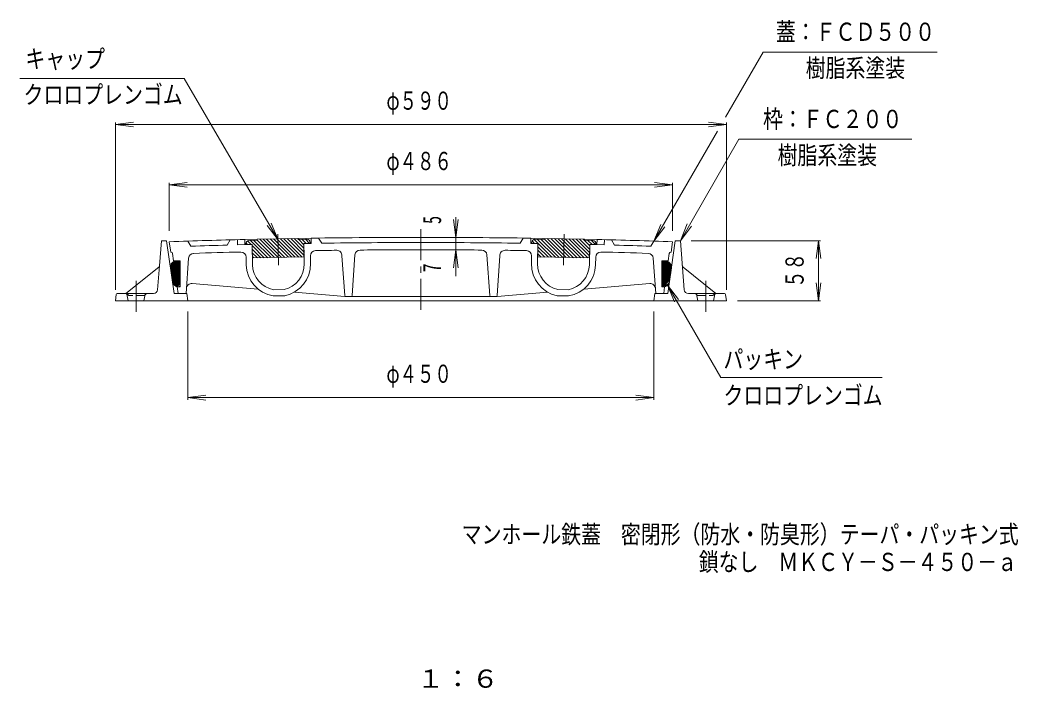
# Model space of a CAD drawing. Units: millimetres, scale not verified. Extents: x -589 to 461, y -801 to 845.
# Drawn here: x -507 to 457, y -801 to -155 of the extents above; entities that cross this region are included whole.
import ezdxf
from ezdxf.enums import TextEntityAlignment as Align

# ---------------------------------------------------------------- set-up
doc = ezdxf.new("R2010")
doc.units = ezdxf.units.MM
doc.header["$LTSCALE"] = 6
doc.linetypes.add('CHAIN1', pattern=[8, 5, -1, 1, -1])
doc.linetypes.add('DASHED1', pattern=[1.8, 1.2, -0.6])
for name, color, linetype, lineweight in [('0-1_躯体', 2, 'Continuous', 18), ('0-2_仕上', 3, 'Continuous', 18), ('0-3_建具', 4, 'Continuous', 18), ('0-4_その他', 7, 'Continuous', 18), ('0-5_寸法', 7, 'Continuous', 18)]:
    doc.layers.add(name, color=color, linetype=linetype, lineweight=lineweight)
doc.layers.add('F-4_F-4ﾚｲﾔ', color=2, linetype='Continuous')
doc.layers.add('F-5_F-5ﾚｲﾔ', color=3, linetype='Continuous')
doc.styles.add('ＭＳ ゴシック', font='')
doc.styles.get('ＭＳ ゴシック').set_extended_font_data('MS Gothic')

msp = doc.modelspace()

# ---------------------------------------------------------------- linework, layer by layer
at = {"layer": '0-1_躯体'}
for p, q in [((-372.383, -392.728), (-370.49, -368.589)), ((125.51, -368.589), (118.343, -419.589)), ((130.51, -368.589), (125.51, -368.589)), ((134.221, -415.902), (130.51, -368.589)), ((-373.124, -394.13), (-404.798, -419.589)), ((-374.201, -415.902), (-372.383, -392.728)), ((133.144, -394.13), (164.819, -419.589)), ((-414.112, -420.448), (-414.99, -426.589)), ((-404.798, -419.589), (-413.122, -419.589)), ((-404.798, -419.589), (-378.188, -419.589)), ((-403.821, -420.38), (-402.49, -426.589)), ((-386.159, -420.38), (-387.49, -426.589)), ((106.01, -419.589), (105.01, -426.589)), ((118.343, -419.589), (106.01, -419.589)), ((164.819, -419.589), (138.209, -419.589)), ((146.18, -420.38), (147.51, -426.589)), ((163.841, -420.38), (162.51, -426.589)), ((164.819, -419.589), (173.143, -419.589)), ((174.133, -420.448), (175.01, -426.589)), ((-414.99, -426.589), (175.01, -426.589))]:
    msp.add_line(p, q, dxfattribs=at)
at = {"layer": '0-1_躯体', "linetype": 'CHAIN1'}
for p, q in [((-394.99, -407.247), (-394.99, -440.2)), ((155.01, -407.247), (155.01, -440.2))]:
    msp.add_line(p, q, dxfattribs=at)
at = {"layer": '0-1_躯体', "linetype": 'DASHED1'}
for p, q in [((-402.283, -421.296), (-403.697, -419.882)), ((-387.404, -421.589), (-401.576, -421.589)), ((-385.283, -419.882), (-386.697, -421.296)), ((145.303, -419.882), (146.717, -421.296)), ((147.425, -421.589), (161.596, -421.589)), ((162.303, -421.296), (163.717, -419.882))]:
    msp.add_line(p, q, dxfattribs=at)
at = {"layer": '0-1_躯体'}
msp.add_lwpolyline([(-370.49, -368.589), (-365.49, -368.589), (-358.322, -419.589), (-345.99, -419.589), (-344.99, -426.589)], dxfattribs=at)
for centre, radius, start, end in [((-374.377, -392.571), 2, 308.78926, 355.51289), ((134.397, -392.571), 2, 184.48711, 231.21074), ((-413.122, -420.589), 1, 90, 171.86929), ((-404.798, -420.589), 1, 12.09277, 90), ((-385.181, -420.589), 1, 90, 167.90167), ((-378.188, -415.589), 4, 270, 355.5154), ((138.209, -415.589), 4, 184.4846, 270), ((145.202, -420.589), 1, 12.09833, 90), ((164.819, -420.589), 1, 90, 167.90723), ((173.143, -420.589), 1, 8.13071, 90)]:
    msp.add_arc(centre, radius, start, end, dxfattribs=at)
at = {"layer": '0-1_躯体', "linetype": 'DASHED1'}
for centre, start, end in [((-404.404, -420.589), 45, 90), ((-401.576, -420.589), 225, 270), ((-387.404, -420.589), 270, 315), ((-384.575, -420.589), 90, 135), ((144.596, -420.589), 45, 90), ((147.425, -420.589), 225, 270), ((161.596, -420.589), 270, 315), ((164.424, -420.589), 90, 135)]:
    msp.add_arc(centre, 1, start, end, dxfattribs=at)
at = {"layer": '0-2_仕上', "linetype": 'CHAIN1'}
for p, q in [((-258.176, -362.361), (-257.553, -393.963)), ((-119.99, -357.509), (-119.99, -435.42)), ((18.196, -362.361), (17.531, -396.131))]:
    msp.add_line(p, q, dxfattribs=at)
at = {"layer": '0-2_仕上'}
for p, q in [((-238.092, -366.411), (-226.063, -366.174)), ((-226.095, -366.175), (-225.996, -371.173)), ((-218.848, -366.068), (-215.65, -371.024)), ((-21.132, -366.068), (-24.33, -371.024)), ((-13.885, -366.175), (-13.984, -371.173)), ((-1.887, -366.411), (-13.917, -366.174)), ((-362.99, -369.589), (-361.585, -379.589)), ((-344.99, -368.987), (-341.99, -373.893)), ((-304.128, -367.793), (-307.028, -372.871)), ((-297.104, -367.611), (-297.007, -372.574)), ((-297.007, -372.574), (-288.98, -372.415)), ((-290.082, -367.436), (-278.085, -367.2)), ((-290.082, -367.437), (-289.984, -372.436)), ((-282.985, -372.297), (-282.6, -391.799)), ((-232.995, -371.311), (-232.61, -390.813)), ((-226.992, -371.193), (-225.996, -371.173)), ((-12.987, -371.193), (-13.984, -371.173)), ((-6.985, -371.311), (-7.369, -390.813)), ((50.102, -367.436), (38.105, -367.2)), ((43.005, -372.297), (42.621, -391.799)), ((57.027, -372.574), (49.001, -372.415)), ((50.103, -367.437), (50.004, -372.436)), ((57.125, -367.611), (57.027, -372.574)), ((64.149, -367.793), (67.049, -372.871)), ((105.01, -368.987), (102.01, -373.893)), ((123.011, -369.589), (121.605, -379.589)), ((-361.293, -379.589), (-361.585, -379.589)), ((-358.795, -388.089), (-359.808, -380.88)), ((-346.73, -419.589), (-344.271, -385.454)), ((-288.747, -384.431), (-288.599, -391.917)), ((-226.759, -383.209), (-226.611, -390.695)), ((-193.555, -421.439), (-196.223, -383.281)), ((-186.425, -421.439), (-183.686, -382.267)), ((-53.555, -421.439), (-56.294, -382.267)), ((-46.425, -421.439), (-43.757, -383.281)), ((-13.221, -383.209), (-13.368, -390.695)), ((48.767, -384.431), (48.62, -391.917)), ((106.75, -419.589), (104.291, -385.454)), ((118.815, -388.089), (119.828, -380.88)), ((121.314, -379.589), (121.605, -379.589)), ((-352.489, -388.089), (-358.795, -388.089)), ((-352.489, -413.089), (-352.489, -388.089)), ((112.51, -413.089), (112.51, -388.089)), ((112.51, -388.089), (118.815, -388.089)), ((-352.489, -413.089), (-355.281, -413.089)), ((-354.368, -419.589), (-355.281, -413.089)), ((-340.969, -410.011), (-277.163, -415.358)), ((100.989, -410.011), (37.183, -415.357)), ((112.51, -413.089), (115.302, -413.089)), ((114.388, -419.589), (115.302, -413.089)), ((-346.73, -419.589), (-354.368, -419.589)), ((-251.432, -421.685), (-262.576, -421.905)), ((-252.123, -415.697), (-262.121, -415.894)), ((-242.04, -418.301), (-193.49, -422.369)), ((-46.49, -422.369), (-193.49, -422.369)), ((2.061, -418.3), (-46.49, -422.369)), ((11.452, -421.685), (22.597, -421.905)), ((12.144, -415.697), (22.142, -415.894)), ((106.75, -419.589), (114.388, -419.589))]:
    msp.add_line(p, q, dxfattribs=at)
for centre, radius, start, end in [((-119.99, -7365.37), 7000, 90, 90.86826), ((-119.982, -7365.37), 7000, 89.13181, 90.00006), ((-119.99, -7365.37), 7000, 91.39236, 91.98938), ((-119.99, -7365.37), 6995.001, 91.53221, 91.8187), ((-119.99, -7365.37), 6995.001, 90, 90.78357), ((-119.982, -7365.37), 6995.001, 89.21649, 90.00006), ((-119.982, -7365.37), 7000, 88.01068, 88.6077), ((-119.982, -7365.37), 6995.001, 88.18137, 88.46785), ((-361.293, -381.089), 1.5, 8.00023, 90), ((-339.284, -385.813), 5, 92.43631, 175.87915), ((-119.99, -7365.37), 6988, 91.42471, 91.79915), ((-293.746, -384.53), 5, 1.1268, 89.87991), ((-221.76, -383.111), 5, 91.47182, 181.12964), ((-119.99, -7365.37), 6988, 90.66643, 90.83459), ((-201.266, -382.842), 5, 355.02382, 90.03009), ((-178.698, -382.616), 5, 89.845, 175.99998), ((-119.99, -7365.37), 6988, 90, 90.48216), ((-119.982, -7365.37), 6988, 89.5179, 90.00006), ((-61.282, -382.616), 5, 4.00002, 90.155), ((-38.714, -382.842), 5, 89.96991, 184.97618), ((-119.982, -7365.37), 6988, 89.16547, 89.33363), ((-18.22, -383.111), 5, 358.87036, 88.52818), ((53.766, -384.53), 5, 90.12009, 178.8732), ((-119.982, -7365.37), 6988, 88.20091, 88.57535), ((99.304, -385.813), 5, 4.12085, 87.56369), ((121.314, -381.089), 1.5, 90, 171.99977), ((-257.605, -391.306), 31, 181.12956, 260.77248), ((-257.605, -391.306), 25, 181.12959, 259.59262), ((-257.605, -391.306), 25, 282.66667, 1.12964), ((-257.605, -391.306), 31, 281.48677, 1.12964), ((17.626, -391.306), 31, 178.87036, 258.51323), ((17.626, -391.306), 25, 178.87036, 257.33333), ((17.626, -391.306), 25, 280.40738, 358.87041), ((17.626, -391.306), 31, 279.22752, 358.87044), ((-341.386, -414.994), 5, 85.21001, 175.883), ((101.407, -414.994), 5, 4.117, 94.78999), ((-192.557, -421.369), 1, 184.00026, 270), ((-187.422, -421.369), 1, 270, 355.99974), ((-52.557, -421.369), 1, 184.00026, 270), ((-47.422, -421.369), 1, 270, 355.99974)]:
    msp.add_arc(centre, radius, start, end, dxfattribs=at)
at = {"layer": '0-3_建具'}
for p, q in [((-289, -371.416), (-288.98, -372.415)), ((-288.98, -372.415), (-282.985, -372.297)), ((-287.355, -372.383), (-288.947, -370.791)), ((-284.026, -372.318), (-287.554, -368.79)), ((-278.065, -368.199), (-286.06, -368.357)), ((-267.947, -385.003), (-284.621, -368.329)), ((-271.275, -385.069), (-282.964, -373.38)), ((-264.618, -384.937), (-281.293, -368.263)), ((-238.092, -366.411), (-278.085, -367.2)), ((-278.085, -367.2), (-278.065, -368.199)), ((-261.29, -384.872), (-278.067, -368.094)), ((-257.961, -384.806), (-275.616, -367.151)), ((-254.632, -384.741), (-272.288, -367.085)), ((-251.304, -384.675), (-268.959, -367.02)), ((-247.975, -384.609), (-265.631, -366.954)), ((-244.647, -384.544), (-262.302, -366.888)), ((-241.318, -384.478), (-258.974, -366.823)), ((-237.99, -384.412), (-255.645, -366.757)), ((-234.661, -384.347), (-252.317, -366.692)), ((-232.921, -382.693), (-248.988, -366.626)), ((-232.884, -379.336), (-245.66, -366.56)), ((-232.904, -375.922), (-242.331, -366.495)), ((-238.074, -367.358), (-239.003, -366.429)), ((-238.092, -366.411), (-238.073, -367.411)), ((-230.071, -367.253), (-238.073, -367.411)), ((-232.972, -372.46), (-238.022, -367.41)), ((-230.77, -371.268), (-234.693, -367.344)), ((-232.995, -371.311), (-226.992, -371.193)), ((-227.441, -371.202), (-231.365, -367.278)), ((-227.012, -370.193), (-226.992, -371.193)), ((-12.967, -370.193), (-12.987, -371.193)), ((-6.985, -371.311), (-12.987, -371.193)), ((-10.172, -371.249), (-12.603, -368.818)), ((6.554, -384.581), (-10.687, -367.34)), ((-9.909, -367.253), (-1.907, -367.411)), ((10.017, -384.649), (-7.329, -367.304)), ((3.092, -384.513), (-7.045, -374.375)), ((13.479, -384.718), (-3.866, -367.372)), ((-1.887, -366.411), (-1.907, -367.411)), ((-1.887, -366.411), (38.105, -367.2)), ((16.942, -384.786), (-1.424, -366.42)), ((20.404, -384.854), (2.038, -366.488)), ((23.866, -384.922), (5.501, -366.557)), ((27.329, -384.991), (8.963, -366.625)), ((30.791, -385.059), (12.426, -366.693)), ((34.254, -385.127), (15.888, -366.762)), ((37.716, -385.195), (19.35, -366.83)), ((41.178, -385.264), (22.813, -366.898)), ((42.647, -383.339), (26.275, -366.966)), ((42.811, -380.108), (29.738, -367.035)), ((42.916, -376.819), (33.2, -367.103)), ((42.982, -373.491), (36.663, -367.171)), ((38.105, -367.2), (38.085, -368.199)), ((38.085, -368.199), (46.08, -368.357)), ((45.227, -372.341), (41.145, -368.26)), ((49.001, -372.415), (43.005, -372.297)), ((48.689, -372.409), (44.608, -368.328)), ((49.021, -371.416), (49.001, -372.415)), ((-274.604, -385.134), (-282.895, -376.843)), ((-282.857, -378.795), (-282.529, -385.291)), ((-277.932, -385.2), (-282.778, -380.354)), ((-281.261, -385.266), (-282.597, -383.929)), ((-282.529, -385.291), (-232.939, -384.313)), ((-232.867, -377.806), (-232.939, -384.313)), ((-7.113, -377.806), (-7.041, -384.313)), ((-0.371, -384.444), (-7.111, -377.704)), ((-3.833, -384.376), (-7.076, -381.133)), ((42.549, -385.291), (-7.041, -384.313)), ((42.877, -378.795), (42.549, -385.291)), ((-359.962, -407.924), (-361.789, -394.924)), ((-355.538, -410.659), (-358.348, -390.659)), ((-357.853, -390.089), (-357.708, -390.089)), ((-357.708, -390.089), (-354.757, -411.089)), ((-355.847, -388.089), (-352.489, -388.089)), ((-352.489, -388.089), (-352.489, -413.089)), ((112.51, -388.089), (112.51, -413.089)), ((115.867, -388.089), (112.51, -388.089)), ((117.729, -390.089), (114.777, -411.089)), ((115.558, -410.659), (118.369, -390.659)), ((117.873, -390.089), (117.729, -390.089)), ((119.982, -407.924), (121.809, -394.924)), ((-355.042, -411.089), (-354.757, -411.089)), ((-354.02, -413.089), (-352.489, -413.089)), ((114.04, -413.089), (112.51, -413.089)), ((115.063, -411.089), (114.777, -411.089))]:
    msp.add_line(p, q, dxfattribs=at)
for centre, radius, start, end in [((-286.001, -371.356), 3, 91.12964, 181.12964), ((-230.012, -370.253), 3, 1.12964, 91.12964), ((-9.968, -370.253), 3, 88.87007, 178.87007), ((46.021, -371.356), 3, 358.87007, 88.87007), ((-355.847, -394.089), 6, 90, 187.99928), ((-357.853, -390.589), 0.5, 90, 187.99762), ((115.867, -394.089), 6, 352.00072, 90), ((117.873, -390.589), 0.5, 352.00238, 90), ((-354.02, -407.089), 6, 188.00023, 270), ((-355.042, -410.589), 0.5, 188.00887, 270), ((114.04, -407.089), 6, 270, 351.99977), ((115.063, -410.589), 0.5, 270, 351.99113)]:
    msp.add_arc(centre, radius, start, end, dxfattribs=at)
at = {"layer": '0-4_その他'}
for p, q in [((-414.99, -256.433), (-397.64, -254.149)), ((-414.99, -416.089), (-414.99, -254.333)), ((-414.99, -256.433), (175.01, -256.433)), ((-414.99, -256.433), (-397.64, -258.717)), ((175.01, -256.433), (157.66, -254.149)), ((175.01, -256.433), (157.66, -258.717)), ((175.01, -416.089), (175.01, -254.333)), ((-362.99, -314.717), (-345.64, -312.433)), ((-362.99, -359.089), (-362.99, -312.617)), ((-362.99, -314.717), (123.01, -314.717)), ((-362.99, -314.717), (-345.64, -317.002)), ((123.01, -314.717), (105.66, -312.433)), ((123.01, -314.717), (105.66, -317.002)), ((123.01, -359.089), (123.01, -312.617)), ((-86.207, -345.993), (-86.207, -402.847)), ((-86.207, -365.451), (-88.491, -348.101)), ((-86.207, -365.451), (-83.923, -348.101)), ((141.01, -368.589), (265.961, -368.589)), ((263.861, -368.589), (261.577, -385.939)), ((263.861, -426.589), (263.861, -368.589)), ((263.861, -368.589), (266.145, -385.939)), ((-86.207, -377.451), (-88.491, -394.802)), ((-86.207, -377.451), (-83.923, -394.802)), ((-361.842, -393.84), (-356.096, -388.094)), ((-361.806, -394.794), (-358.265, -391.253)), ((-361.685, -395.663), (-358.143, -392.121)), ((-361.682, -392.69), (-357.247, -388.255)), ((-361.563, -396.531), (-358.021, -392.989)), ((-361.441, -397.399), (-357.899, -393.857)), ((-361.319, -398.267), (-357.777, -394.725)), ((-361.004, -391.022), (-358.914, -388.932)), ((-357.634, -390.622), (-355.101, -388.089)), ((-357.512, -391.49), (-354.111, -388.089)), ((-357.39, -392.357), (-353.121, -388.089)), ((-357.268, -393.225), (-352.489, -388.447)), ((-357.146, -394.093), (-352.489, -389.437)), ((-357.024, -394.961), (-352.489, -390.427)), ((-356.902, -395.829), (-352.489, -391.417)), ((-356.78, -396.697), (-352.489, -392.407)), ((-356.658, -397.565), (-352.489, -393.397)), ((-356.536, -398.433), (-352.489, -394.387)), ((112.51, -390.703), (115.124, -388.089)), ((112.51, -389.713), (114.134, -388.089)), ((112.51, -388.723), (113.144, -388.089)), ((112.51, -391.693), (116.109, -388.094)), ((112.51, -392.683), (116.997, -388.196)), ((112.51, -393.673), (117.781, -388.402)), ((112.51, -394.663), (118.483, -388.689)), ((112.51, -395.653), (117.672, -390.491)), ((112.51, -396.643), (117.511, -391.642)), ((112.51, -397.633), (117.349, -392.794)), ((112.51, -398.623), (117.187, -393.946)), ((117.215, -398.868), (121.866, -394.217)), ((117.377, -397.716), (121.813, -393.28)), ((117.539, -396.564), (121.642, -392.461)), ((117.701, -395.412), (121.384, -391.729)), ((117.863, -394.26), (121.053, -391.07)), ((118.024, -393.108), (120.657, -390.476)), ((118.044, -390.119), (119.117, -389.046)), ((118.186, -391.957), (120.202, -389.941)), ((118.348, -390.805), (119.689, -389.464)), ((-361.197, -399.135), (-357.655, -395.593)), ((-361.075, -400.003), (-357.533, -396.461)), ((-360.953, -400.871), (-357.411, -397.329)), ((-360.831, -401.739), (-357.289, -398.197)), ((-360.709, -402.606), (-357.167, -399.064)), ((-360.587, -403.474), (-357.045, -399.932)), ((-360.465, -404.342), (-356.923, -400.8)), ((-360.343, -405.21), (-356.801, -401.668)), ((-360.221, -406.078), (-356.679, -402.536)), ((-360.099, -406.946), (-356.557, -403.404)), ((-359.977, -407.814), (-356.435, -404.272)), ((-356.414, -399.301), (-352.489, -395.377)), ((-356.292, -400.169), (-352.489, -396.367)), ((-356.17, -401.037), (-352.489, -397.357)), ((-356.048, -401.905), (-352.489, -398.347)), ((-355.926, -402.773), (-352.489, -399.337)), ((-355.804, -403.641), (-352.489, -400.327)), ((-355.682, -404.509), (-352.489, -401.317)), ((-355.56, -405.377), (-352.489, -402.307)), ((-355.438, -406.245), (-352.489, -403.297)), ((-355.316, -407.113), (-352.489, -404.286)), ((112.51, -399.613), (117.025, -395.098)), ((112.51, -400.603), (116.863, -396.25)), ((112.51, -401.593), (116.701, -397.402)), ((112.51, -402.583), (116.539, -398.554)), ((112.51, -403.573), (116.377, -399.705)), ((112.51, -404.563), (116.215, -400.857)), ((112.51, -405.553), (116.054, -402.009)), ((112.51, -406.543), (115.892, -403.161)), ((112.51, -407.533), (115.73, -404.313)), ((115.758, -409.235), (120.458, -404.534)), ((115.92, -408.083), (120.62, -403.382)), ((116.082, -406.931), (120.782, -402.231)), ((116.244, -405.779), (120.944, -401.079)), ((116.406, -404.627), (121.106, -399.927)), ((116.567, -403.475), (121.268, -398.775)), ((116.729, -402.323), (121.43, -397.623)), ((116.891, -401.171), (121.591, -396.471)), ((117.053, -400.02), (121.754, -395.319)), ((-359.815, -408.643), (-356.313, -405.14)), ((-359.565, -409.382), (-356.191, -406.008)), ((-359.24, -410.047), (-356.069, -406.876)), ((-358.851, -410.648), (-355.947, -407.744)), ((-358.401, -411.188), (-355.825, -408.612)), ((-357.894, -411.671), (-355.703, -409.48)), ((-357.328, -412.095), (-355.581, -410.348)), ((-356.7, -412.457), (-355.275, -411.032)), ((-356.005, -412.751), (-352.489, -409.236)), ((-355.229, -412.966), (-352.489, -410.226)), ((-355.194, -407.981), (-352.489, -405.276)), ((-355.072, -408.849), (-352.489, -406.266)), ((-354.95, -409.717), (-352.489, -407.256)), ((-354.828, -410.585), (-352.489, -408.246)), ((-354.362, -413.089), (-354.353, -413.08)), ((-353.373, -413.089), (-352.489, -412.206)), ((112.51, -408.523), (115.568, -405.465)), ((112.51, -409.513), (115.406, -406.617)), ((112.51, -410.503), (115.244, -407.768)), ((112.51, -411.493), (115.082, -408.92)), ((112.51, -412.483), (114.92, -410.072)), ((112.893, -413.089), (114.894, -411.089)), ((113.883, -413.089), (120.135, -406.838)), ((114.873, -413.089), (114.941, -413.021)), ((115.596, -410.386), (120.297, -405.686)), ((116.309, -412.644), (119.595, -409.357)), ((263.861, -426.589), (261.577, -409.239)), ((263.861, -426.589), (266.145, -409.239)), ((185.51, -426.589), (265.961, -426.589)), ((-344.99, -437.089), (-344.99, -522.249)), ((105.01, -437.089), (105.01, -522.249)), ((-344.99, -520.149), (-327.64, -517.865)), ((-344.99, -520.149), (105.01, -520.149)), ((-344.99, -520.149), (-327.64, -522.433)), ((105.01, -520.149), (87.66, -517.865)), ((105.01, -520.149), (87.66, -522.433))]:
    msp.add_line(p, q, dxfattribs=at)
at = {"layer": '0-5_寸法'}
for p, q in [((174.06, -249.389), (210.436, -186.384)), ((210.436, -186.384), (378.437, -186.384)), ((-348.428, -212.062), (-507.122, -212.062)), ((-257.886, -367.724), (-348.428, -212.062)), ((105.01, -368.988), (166.257, -262.905)), ((-257.886, -367.724), (-268.54, -353.84)), ((-257.886, -367.724), (-264.583, -351.556)), ((105.01, -368.988), (111.707, -352.82)), ((105.01, -368.988), (115.663, -355.104)), ((130.51, -368.589), (137.207, -352.421)), ((130.51, -368.589), (141.164, -354.705)), ((118.095, -411.474), (169.655, -500.778)), ((118.095, -411.474), (124.792, -427.642)), ((118.095, -411.474), (128.749, -425.358)), ((169.655, -500.778), (325.36, -500.778))]:
    msp.add_line(p, q, dxfattribs=at)
msp.add_lwpolyline([(130.51, -368.589), (187.091, -270.589), (353.853, -270.589)], dxfattribs=at)

# ---------------------------------------------------------------- texts
at = {"layer": '0-4_その他', "color": 3, "style": 'ＭＳ ゴシック', "width": 0.7}
for s, p in [('φ５９０', (-153.29, -247.433)), ('φ４８６', (-153.29, -305.717)), ('φ４５０', (-153.29, -511.149))]:
    msp.add_text(s, height=17.6, dxfattribs=at).set_placement(p, align=Align.BOTTOM_LEFT)
at = {"layer": '0-4_その他', "color": 3, "style": 'ＭＳ ゴシック'}
for s, width, p in [('5', 0.65, (-95.207, -352.456)), ('５８', 0.7, (254.861, -414.089)), ('7', 0.7, (-95.207, -398.946))]:
    msp.add_text(s, height=17.6, rotation=90, dxfattribs=dict(at, width=width)).set_placement(p, align=Align.BOTTOM_LEFT)
at = {"layer": '0-5_寸法', "color": 6, "style": 'ＭＳ ゴシック', "width": 0.8}
for s, p in [('蓋：ＦＣＤ５００', (222.723, -180.884)), ('キャップ', (-501.89, -207.132)), ('樹脂系塗装', (251.523, -215.884)), ('クロロプレンゴム', (-503.634, -241.629)), ('枠：ＦＣ２００', (210.324, -265.089)), ('樹脂系塗装', (224.353, -300.089)), ('パッキン', (172.124, -497.174)), ('クロロプレンゴム', (172.124, -532.021))]:
    msp.add_text(s, height=17.6, dxfattribs=at).set_placement(p, align=Align.BOTTOM_LEFT)
at = {"layer": 'F-4_F-4ﾚｲﾔ', "style": 'ＭＳ ゴシック', "width": 1.1}
msp.add_text('１：６', height=17.6, dxfattribs=at).set_placement((-123.973, -805.571), align=Align.BOTTOM_LEFT)
at = {"layer": 'F-5_F-5ﾚｲﾔ', "color": 6, "style": 'ＭＳ ゴシック', "width": 0.8}
for s, p in [('マンホール鉄蓋\u3000密閉形（防水・防臭形）テーパ・パッキン式', (-80.58, -666.177)), ('鎖なし\u3000ＭＫＣＹ－Ｓ－４５０－ａ', (148.296, -692.863))]:
    msp.add_text(s, height=17.6, dxfattribs=at).set_placement(p, align=Align.BOTTOM_LEFT)

doc.saveas('drawing.dxf')
